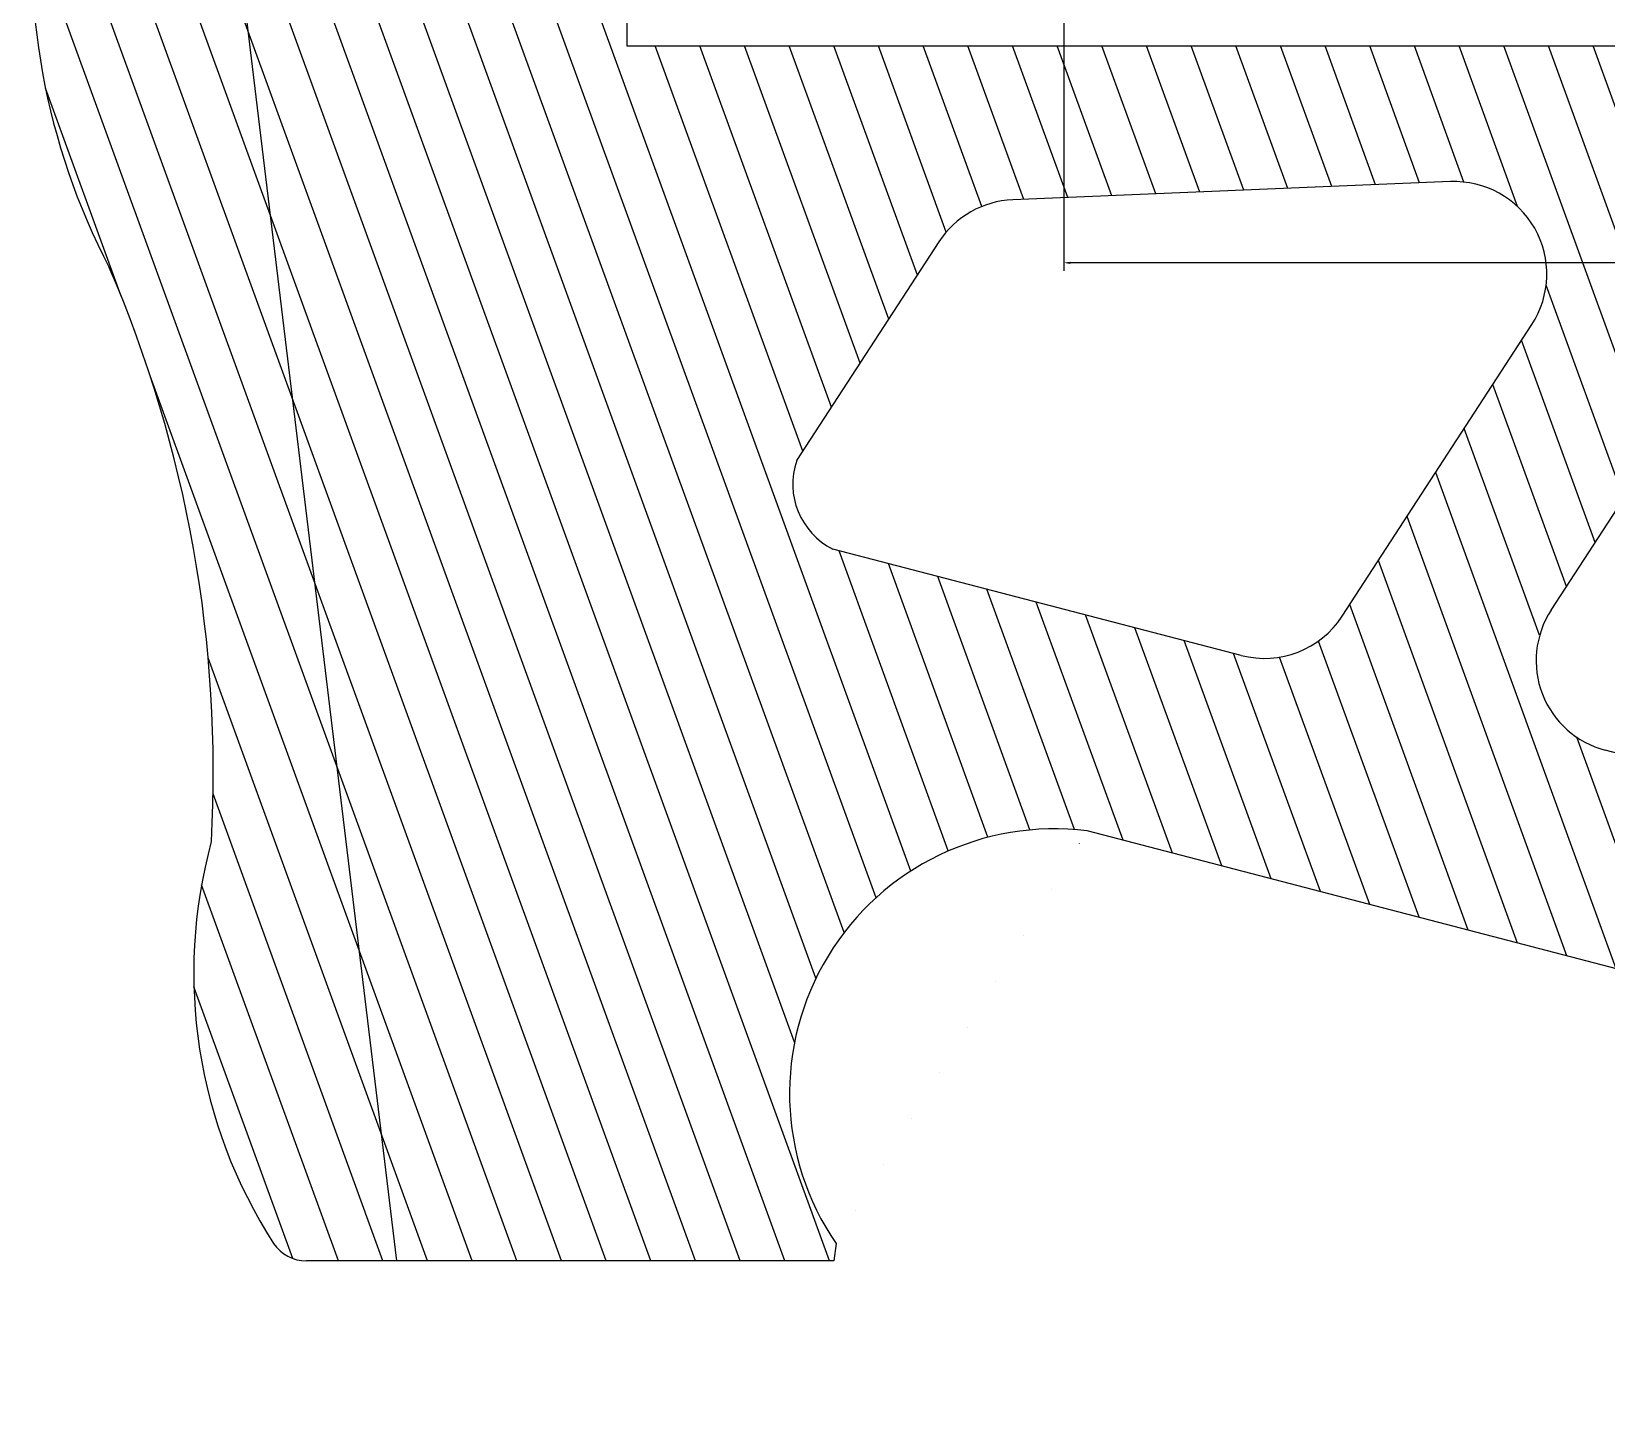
# Model space of a CAD drawing. Header units: millimetres. Extents: x 6817 to 10425, y -2870 to -164.
# Drawn here: x 8470.4 to 8589.5, y -2637.2 to -2532.4 of the extents above; entities that cross this region are included whole.
import ezdxf

# ---------------------------------------------------------------- set-up
doc = ezdxf.new("R2010")
doc.units = ezdxf.units.MM
doc.layers.add('图层2', color=108, linetype='Continuous')
doc.styles.get("Standard").update_dxf_attribs({"font": 'txt', "bigfont": 'gbcbig.shx'})
doc.dimstyles.new('ISO-25', dxfattribs={"dimtxt": 1, "dimasz": 0.5, "dimexe": 0.6, "dimexo": 0.625, "dimgap": 0.1, "dimtad": 1, "dimtxsty": 'Standard', "dimcen": 2.5, "dimadec": 0, "dimazin": 0, "dimtfac": 1, "dimtmove": 0, "dimatfit": 3, "dimfxl": 1, "dimarcsym": 0})

# ---------------------------------------------------------------- blocks, each defined once
blk = doc.blocks.new('*D2181')
at = {"layer": 'Defpoints', "color": 0, "linetype": 'ByBlock'}
for p in [(8844.73, -2523.92), (8548.47, -2529.22), (8548.47, -2549.87)]:
    blk.add_point(p, dxfattribs=at)
at = {"layer": '图层2', "color": 0, "linetype": 'ByBlock', "lineweight": -2}
for p, q in [((8844.73, -2524.55), (8844.73, -2550.47)), ((8548.47, -2529.85), (8548.47, -2550.47)), ((8844.23, -2549.87), (8548.97, -2549.87))]:
    blk.add_line(p, q, dxfattribs=at)
at = {"layer": '图层2', "color": 0, "linetype": 'ByBlock'}
for points in [[(8548.97, -2549.79), (8548.97, -2549.96), (8548.47, -2549.87)], [(8844.23, -2549.79), (8844.23, -2549.96), (8844.73, -2549.87)]]:
    blk.add_solid(points, dxfattribs=at)
at = {"layer": '图层2', "color": 0, "linetype": 'ByBlock', "insert": (8696.6, -2549.19), "char_height": 1, "attachment_point": 5}
blk.add_mtext('296,26', dxfattribs=at)

msp = doc.modelspace()

# ---------------------------------------------------------------- hatches: boundary and pattern name
at = {"layer": '图层2', "linetype": 'ByBlock'}
h = msp.add_hatch(dxfattribs=at)
h.set_pattern_fill('ANSI31', color=4, angle=65)
h.paths.add_polyline_path([(8539.036, -2548.283, -0.2428134), (8544.614, -2545.105), (8577.735, -2543.733, -0.609252), (8583.893, -2554.543), (8569.538, -2576.618, -0.3227789), (8561.906, -2579.576), (8531.006, -2571.532, -0.3764795), (8528.272, -2564.834)], flags=16)
h.paths.add_polyline_path([(8585.345, -2576.156), (8605.255, -2545.539, -0.2428134), (8610.834, -2542.362), (8653.055, -2540.613, -0.609252), (8659.213, -2551.423), (8632.218, -2592.935, -0.3227789), (8624.586, -2595.893), (8589.45, -2586.746, -0.5119685)], flags=16)
h.paths.add_polyline_path([(8648.025, -2592.473), (8680.574, -2542.42, -0.2428134), (8686.153, -2539.242), (8748.284, -2536.668, -0.2963425), (8760.302, -2545.448, -0.2012136), (8760.005, -2559.919), (8751.932, -2574.848, 0.0923852), (8735.074, -2608.495, -0.3452285), (8713.527, -2619.047), (8652.13, -2603.063, -0.5119685)], flags=16)
h.paths.add_polyline_path([(8484.303, -2512.178), (8477.731, -2512.974, 0.3451622), (8470.751, -2519.95, 0.1515657), (8476.258, -2550.234, -0.1158641), (8483.978, -2593.645, 0.2131211), (8488.693, -2624.067, 0.248717), (8491.176, -2625.383), (8497.999, -2625.383)])
edge = h.paths.add_edge_path()
edge.add_line((8886.672, -2549.846), (8886.672, -2543.846))
edge.add_line((8886.672, -2543.846), (8888.665, -2543.846))
edge.add_line((8888.665, -2543.846), (8888.665, -2533.466))
edge.add_line((8888.665, -2533.466), (8856.246, -2533.466))
edge.add_line((8856.246, -2533.466), (8856.246, -2538.425))
edge.add_line((8856.246, -2538.425), (8861.667, -2538.425))
edge.add_arc((8861.667, -2541.425), 3, 45.01738, 90, ccw=False)
edge.add_line((8863.788, -2539.303), (8865.283, -2540.797))
edge.add_arc((8863.162, -2542.919), 3, 3.47033, 45.01738, ccw=False)
edge.add_line((8866.157, -2542.737), (8866.658, -2551.007))
edge.add_arc((8863.664, -2551.188), 3, -36.11495, 3.47033, ccw=False)
edge.add_line((8866.087, -2552.957), (8856.497, -2566.1))
edge.add_arc((8854.074, -2564.332), 3, 270, 323.88505, ccw=False)
edge.add_line((8854.074, -2567.332), (8830.326, -2567.332))
edge.add_arc((8830.326, -2564.332), 3, 209.63875, 270, ccw=False)
edge.add_line((8827.718, -2565.816), (8819.709, -2551.74))
edge.add_arc((8822.317, -2550.256), 3, 183.3685, 209.63875, ccw=False)
edge.add_line((8819.322, -2550.433), (8819.125, -2547.077))
edge.add_arc((8822.119, -2546.9), 3, 134.98255, 183.3685, ccw=False)
edge.add_line((8819.999, -2544.778), (8825.477, -2539.303))
edge.add_arc((8827.598, -2541.425), 3, 90, 134.98255, ccw=False)
edge.add_line((8827.598, -2538.425), (8832.246, -2538.425))
edge.add_line((8832.246, -2538.425), (8832.246, -2533.466))
edge.add_line((8832.246, -2533.466), (8515.405, -2533.466))
edge.add_line((8515.405, -2533.466), (8515.405, -2524.076))
edge.add_line((8515.405, -2524.076), (8495.813, -2524.076))
edge.add_line((8495.813, -2524.076), (8495.813, -2509.284))
edge.add_line((8495.813, -2509.284), (8485.929, -2509.284))
edge.add_line((8485.929, -2509.284), (8484.303, -2512.178))
edge.add_line((8484.303, -2512.178), (8497.999, -2625.383))
edge.add_line((8497.999, -2625.383), (8531.088, -2625.383))
edge.add_line((8531.088, -2625.383), (8531.249, -2624.069))
edge.add_arc((8547.755, -2612.727), 20.027, 82.87975, 214.49564, ccw=False)
edge.add_line((8550.237, -2592.854), (8720.423, -2637.158))
edge.add_line((8720.423, -2637.158), (8786.989, -2637.158))
edge.add_arc((8786.989, -2636.158), 1, 270, 369.21352)
edge.add_arc((8937.264, -2611.783), 151.239, 161.01234, 189.21352, ccw=False)
edge.add_arc((8805.905, -2566.268), 12.222, 34.25064, 162.41171, ccw=False)
edge.add_line((8816.008, -2559.389), (8822.497, -2570.794))
edge.add_arc((8828.581, -2567.332), 7, 209.63875, 270)
edge.add_line((8828.581, -2574.332), (8855.599, -2574.332))
edge.add_arc((8855.599, -2567.332), 7, 270, 323.88505)
edge.add_line((8861.253, -2571.458), (8874.924, -2552.721))
edge.add_arc((8880.579, -2556.846), 7, 90, 143.88505, ccw=False)
edge.add_line((8880.579, -2549.846), (8886.672, -2549.846))
h.paths.add_polyline_path([(9021.887, -2549.846), (9044.303, -2524.09), (9044.303, -2517.79), (8898.165, -2517.79), (8898.165, -2533.466), (8894.665, -2533.466), (8894.665, -2543.846), (8896.672, -2543.846), (8896.672, -2549.846)])

# ---------------------------------------------------------------- linework, layer by layer
at = {"color": 2, "linetype": 'ByBlock'}
for centre, radius, start, end in [((8522.308, -2526.218), 51.937, 173.06922, 207.54314), ((8387.708, -2588.374), 96.415, 356.86629, 23.3025), ((8547.755, -2612.727), 20.027, 82.87975, 214.49564), ((8520.401, -2603.576), 37.753, 164.74805, 212.87182), ((8491.176, -2622.383), 3, 214.13185, 270)]:
    msp.add_arc(centre, radius, start, end, dxfattribs=at)
at = {"layer": '图层2', "color": 2, "linetype": 'ByBlock'}
for p, q in [((8484.303, -2512.178), (8497.999, -2625.383)), ((8515.405, -2524.076), (8515.405, -2533.466)), ((8515.405, -2533.466), (8898.165, -2533.466)), ((8577.735, -2543.733), (8544.614, -2545.105)), ((8585.345, -2576.156), (8605.255, -2545.539)), ((8528.272, -2564.834), (8539.036, -2548.283)), ((8569.538, -2576.618), (8583.893, -2554.543)), ((8561.906, -2579.576), (8531.006, -2571.532)), ((8624.586, -2595.893), (8589.45, -2586.746)), ((8720.423, -2637.158), (8550.237, -2592.854)), ((8531.249, -2624.069), (8531.088, -2625.383)), ((8531.088, -2625.383), (8491.176, -2625.383))]:
    msp.add_line(p, q, dxfattribs=at)
for centre, radius, start, end in [((8578.025, -2550.727), 7, 326.96424, 92.37203), ((8544.904, -2552.099), 7, 92.37203, 146.96424), ((8533.456, -2566.625), 5.484, 160.94336, 243.46466), ((8591.214, -2579.972), 7, 146.96424, 255.4083), ((8563.67, -2572.802), 7, 255.4083, 326.96424)]:
    msp.add_arc(centre, radius, start, end, dxfattribs=at)

# ---------------------------------------------------------------- dimensions: what is measured, and where the dimension line sits
dim = msp.add_linear_dim(base=(8548.4746, -2549.8728), p1=(8844.7302, -2523.9237), p2=(8548.4746, -2529.2216), dimstyle='ISO-25', dxfattribs=at)
dim.commit()
dim.dimension.update_dxf_attribs({"geometry": '*D2181', "text_midpoint": (8696.6024, -2549.1895)})

doc.saveas('drawing.dxf')
